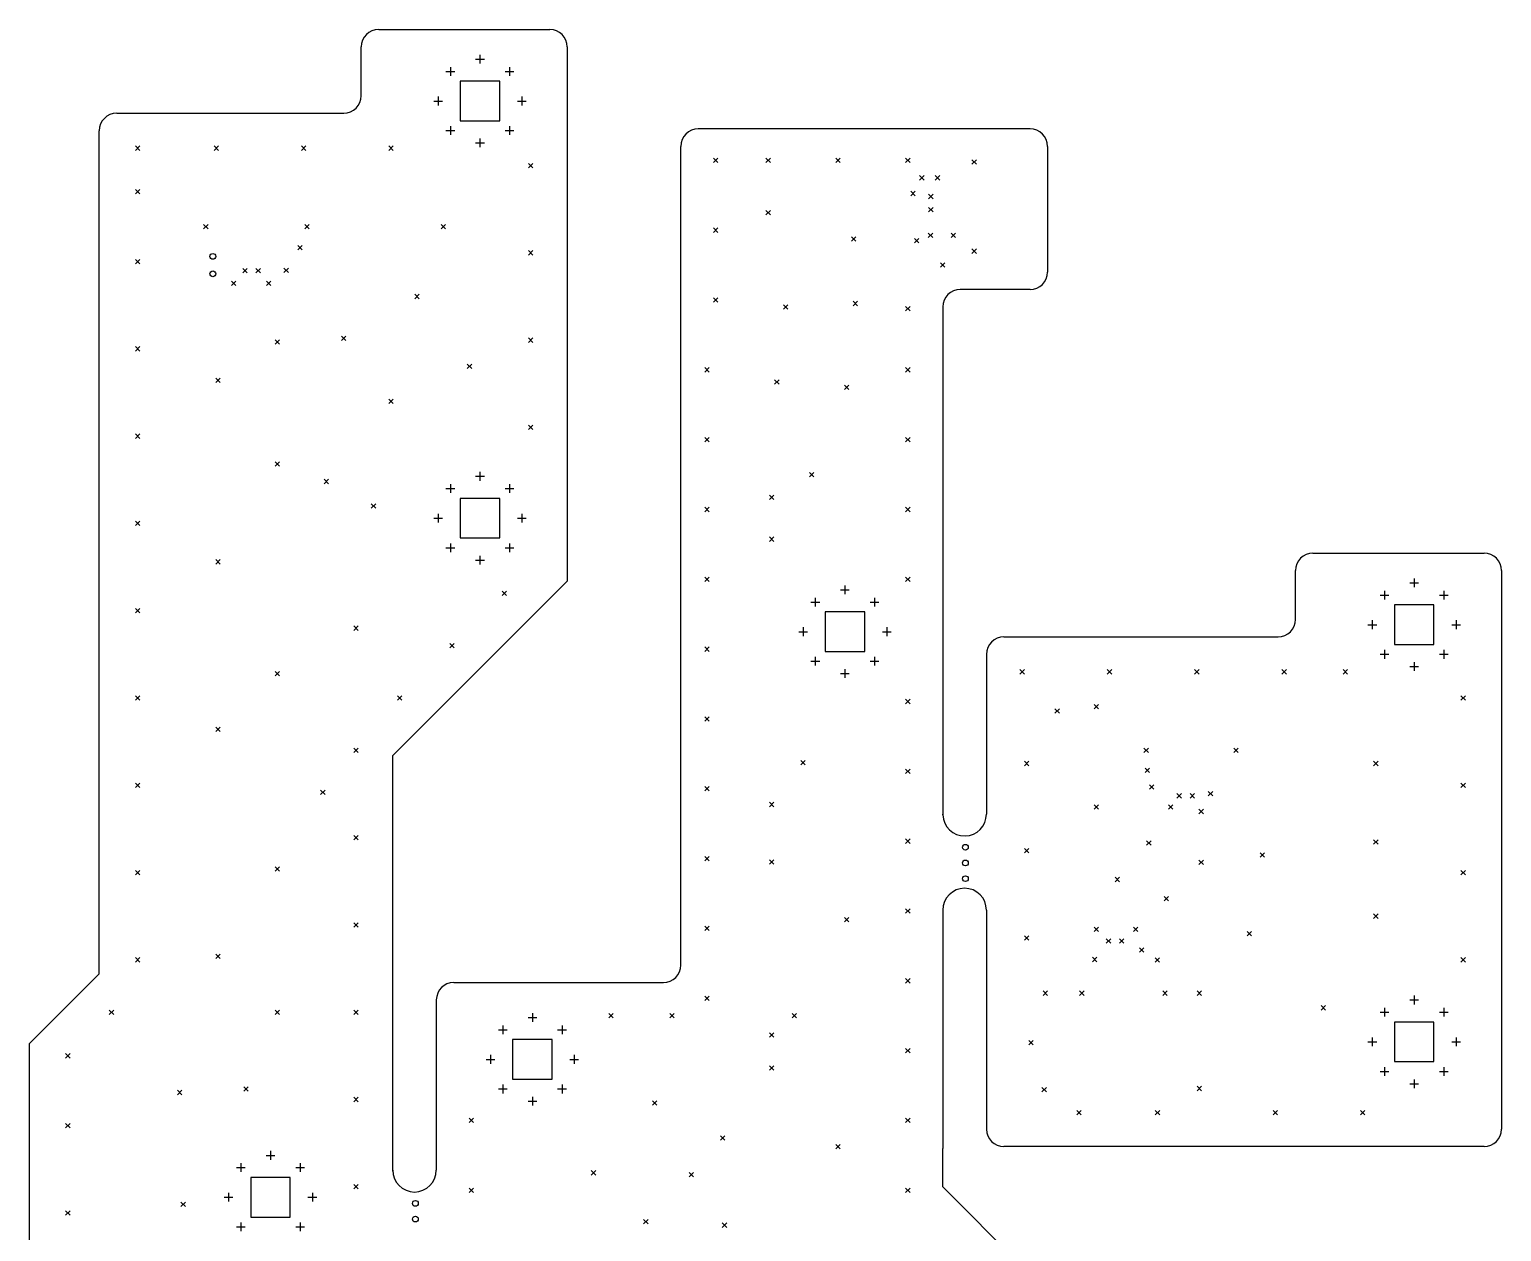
# Model space of a CAD drawing. Extents: x 6.14 to 9.57, y -9.93 to -5.66.
# Drawn here: x 6.252 to 9.571, y -8.369 to -5.657 of the extents above; entities that cross this region are included whole.
import ezdxf

# ---------------------------------------------------------------- set-up
doc = ezdxf.new("R2010")
doc.units = 0
doc.header["$MEASUREMENT"] = 0
doc.layers.add('BLACK', color=7, linetype='CONTINUOUS')

msp = doc.modelspace()

# ---------------------------------------------------------------- linework, layer by layer
at = {"layer": 'BLACK', "linetype": 'CONTINUOUS'}
for p, q in [((7.03937, -5.65748), (7.4252, -5.65748)), ((7, -5.80709), (7, -5.69685)), ((7.46457, -5.69685), (7.46457, -6.90157)), ((7.25787, -5.72441), (7.27756, -5.72441)), ((7.26772, -5.71457), (7.26772, -5.73425)), ((7.19106, -5.75208), (7.21075, -5.75208)), ((7.2009, -5.74224), (7.2009, -5.76193)), ((7.31226, -5.77436), (7.22317, -5.77436)), ((7.22317, -5.77436), (7.22317, -5.86344)), ((7.31226, -5.86344), (7.31226, -5.77436)), ((7.32469, -5.75208), (7.34437, -5.75208)), ((7.33453, -5.74224), (7.33453, -5.76193)), ((7.16339, -5.8189), (7.18307, -5.8189)), ((7.17323, -5.80906), (7.17323, -5.82874)), ((7.35236, -5.8189), (7.37205, -5.8189)), ((7.3622, -5.80906), (7.3622, -5.82874)), ((6.44882, -5.84646), (6.96063, -5.84646)), ((7.22317, -5.86344), (7.31226, -5.86344)), ((6.40945, -6.95669), (6.40945, -5.88583)), ((7.19106, -5.88571), (7.21075, -5.88571)), ((7.2009, -5.87587), (7.2009, -5.89555)), ((7.26772, -5.90354), (7.26772, -5.92323)), ((7.32469, -5.88571), (7.34437, -5.88571)), ((7.33453, -5.87587), (7.33453, -5.89555)), ((7.87795, -5.88189), (7.75984, -5.88189)), ((8.50787, -5.88189), (7.87795, -5.88189)), ((6.49106, -5.9202), (6.50106, -5.9302)), ((6.50106, -5.9202), (6.49106, -5.9302)), ((6.66823, -5.9202), (6.67823, -5.9302)), ((6.67823, -5.9202), (6.66823, -5.9302)), ((6.86508, -5.9202), (6.87508, -5.9302)), ((6.87508, -5.9202), (6.86508, -5.9302)), ((7.06193, -5.9202), (7.07193, -5.9302)), ((7.07193, -5.9202), (7.06193, -5.9302)), ((7.25787, -5.91339), (7.27756, -5.91339)), ((7.72047, -7.76772), (7.72047, -5.92126)), ((8.54724, -5.92126), (8.54724, -6.20472)), ((7.37689, -5.95957), (7.38689, -5.96957)), ((7.38689, -5.95957), (7.37689, -5.96957)), ((7.79421, -5.94776), (7.80421, -5.95776)), ((7.80421, -5.94776), (7.79421, -5.95776)), ((7.91232, -5.94776), (7.92232, -5.95776)), ((7.92232, -5.94776), (7.91232, -5.95776)), ((8.0698, -5.94776), (8.0798, -5.95776)), ((8.0798, -5.94776), (8.0698, -5.95776)), ((8.22728, -5.94776), (8.23728, -5.95776)), ((8.23728, -5.94776), (8.22728, -5.95776)), ((8.37689, -5.95169), (8.38689, -5.96169)), ((8.38689, -5.95169), (8.37689, -5.96169)), ((8.25878, -5.98713), (8.26878, -5.99713)), ((8.26878, -5.98713), (8.25878, -5.99713)), ((8.29421, -5.98713), (8.30421, -5.99713)), ((8.30421, -5.98713), (8.29421, -5.99713)), ((6.49106, -6.01862), (6.50106, -6.02862)), ((6.50106, -6.01862), (6.49106, -6.02862)), ((8.23909, -6.02256), (8.24909, -6.03256)), ((8.24909, -6.02256), (8.23909, -6.03256)), ((8.27913, -6.02929), (8.28913, -6.03929)), ((8.28913, -6.02929), (8.27913, -6.03929)), ((7.91232, -6.06587), (7.92232, -6.07587)), ((7.92232, -6.06587), (7.91232, -6.07587)), ((8.27913, -6.05913), (8.28913, -6.06913)), ((8.28913, -6.05913), (8.27913, -6.06913)), ((6.64461, -6.09736), (6.65461, -6.10736)), ((6.65461, -6.09736), (6.64461, -6.10736)), ((6.87295, -6.09736), (6.88295, -6.10736)), ((6.88295, -6.09736), (6.87295, -6.10736)), ((7.18004, -6.09736), (7.19004, -6.10736)), ((7.19004, -6.09736), (7.18004, -6.10736)), ((7.79421, -6.10524), (7.80421, -6.11524)), ((7.80421, -6.10524), (7.79421, -6.11524)), ((8.10524, -6.12492), (8.11524, -6.13492)), ((8.11524, -6.12492), (8.10524, -6.13492)), ((8.24697, -6.12886), (8.25697, -6.13886)), ((8.25697, -6.12886), (8.24697, -6.13886)), ((8.27846, -6.11705), (8.28846, -6.12705)), ((8.28846, -6.11705), (8.27846, -6.12705)), ((8.32965, -6.11705), (8.33965, -6.12705)), ((8.33965, -6.11705), (8.32965, -6.12705)), ((6.8572, -6.14461), (6.8672, -6.15461)), ((6.8672, -6.14461), (6.8572, -6.15461)), ((7.37689, -6.15642), (7.38689, -6.16642)), ((7.38689, -6.15642), (7.37689, -6.16642)), ((8.37689, -6.15248), (8.38689, -6.16248)), ((8.38689, -6.15248), (8.37689, -6.16248)), ((6.49106, -6.1761), (6.50106, -6.1861)), ((6.50106, -6.1761), (6.49106, -6.1861)), ((6.7327, -6.19643), (6.7427, -6.20643)), ((6.7427, -6.19643), (6.7327, -6.20643)), ((6.76254, -6.19643), (6.77254, -6.20643)), ((6.77254, -6.19643), (6.76254, -6.20643)), ((6.82571, -6.19579), (6.83571, -6.20579)), ((6.83571, -6.19579), (6.82571, -6.20579)), ((8.30602, -6.18398), (8.31602, -6.19398)), ((8.31602, -6.18398), (8.30602, -6.19398)), ((6.7076, -6.22531), (6.7176, -6.23531)), ((6.7176, -6.22531), (6.7076, -6.23531)), ((6.78634, -6.22531), (6.79634, -6.23531)), ((6.79634, -6.22531), (6.78634, -6.23531)), ((7.12098, -6.25484), (7.13098, -6.26484)), ((7.13098, -6.25484), (7.12098, -6.26484)), ((7.79421, -6.26272), (7.80421, -6.27272)), ((7.80421, -6.26272), (7.79421, -6.27272)), ((8.10917, -6.27059), (8.11917, -6.28059)), ((8.11917, -6.27059), (8.10917, -6.28059)), ((8.50787, -6.24409), (8.35039, -6.24409)), ((7.95169, -6.27846), (7.96169, -6.28846)), ((7.96169, -6.27846), (7.95169, -6.28846)), ((8.22728, -6.2824), (8.23728, -6.2924)), ((8.23728, -6.2824), (8.22728, -6.2924)), ((8.31102, -6.28346), (8.31102, -7.42913)), ((6.80602, -6.3572), (6.81602, -6.3672)), ((6.81602, -6.3572), (6.80602, -6.3672)), ((6.95563, -6.34933), (6.96563, -6.35933)), ((6.96563, -6.34933), (6.95563, -6.35933)), ((7.37689, -6.35327), (7.38689, -6.36327)), ((7.38689, -6.35327), (7.37689, -6.36327)), ((6.49106, -6.37295), (6.50106, -6.38295)), ((6.50106, -6.37295), (6.49106, -6.38295)), ((7.23909, -6.41232), (7.24909, -6.42232)), ((7.24909, -6.41232), (7.23909, -6.42232)), ((7.77453, -6.4202), (7.78453, -6.4302)), ((7.78453, -6.4202), (7.77453, -6.4302)), ((8.22728, -6.4202), (8.23728, -6.4302)), ((8.23728, -6.4202), (8.22728, -6.4302)), ((6.67217, -6.44382), (6.68217, -6.45382)), ((6.68217, -6.44382), (6.67217, -6.45382)), ((7.93201, -6.44776), (7.94201, -6.45776)), ((7.94201, -6.44776), (7.93201, -6.45776)), ((8.08949, -6.45957), (8.09949, -6.46957)), ((8.09949, -6.45957), (8.08949, -6.46957)), ((7.06193, -6.49106), (7.07193, -6.50106)), ((7.07193, -6.49106), (7.06193, -6.50106)), ((6.49106, -6.5698), (6.50106, -6.5798)), ((6.50106, -6.5698), (6.49106, -6.5798)), ((7.37689, -6.55012), (7.38689, -6.56012)), ((7.38689, -6.55012), (7.37689, -6.56012)), ((7.77453, -6.57768), (7.78453, -6.58768)), ((7.78453, -6.57768), (7.77453, -6.58768)), ((8.22728, -6.57768), (8.23728, -6.58768)), ((8.23728, -6.57768), (8.22728, -6.58768)), ((6.80602, -6.6328), (6.81602, -6.6428)), ((6.81602, -6.6328), (6.80602, -6.6428)), ((7.25787, -6.66535), (7.27756, -6.66535)), ((7.26772, -6.65551), (7.26772, -6.6752)), ((8.01075, -6.65642), (8.02075, -6.66642)), ((8.02075, -6.65642), (8.01075, -6.66642)), ((6.91626, -6.67217), (6.92626, -6.68217)), ((6.92626, -6.67217), (6.91626, -6.68217)), ((7.19106, -6.69303), (7.21075, -6.69303)), ((7.2009, -6.68319), (7.2009, -6.70287)), ((7.32469, -6.69303), (7.34437, -6.69303)), ((7.33453, -6.68319), (7.33453, -6.70287)), ((7.02256, -6.72728), (7.03256, -6.73728)), ((7.03256, -6.72728), (7.02256, -6.73728)), ((7.31226, -6.7153), (7.22317, -6.7153)), ((7.22317, -6.7153), (7.22317, -6.80439)), ((7.31226, -6.80439), (7.31226, -6.7153)), ((7.77453, -6.73516), (7.78453, -6.74516)), ((7.78453, -6.73516), (7.77453, -6.74516)), ((7.9202, -6.7076), (7.9302, -6.7176)), ((7.9302, -6.7076), (7.9202, -6.7176)), ((8.22728, -6.73516), (8.23728, -6.74516)), ((8.23728, -6.73516), (8.22728, -6.74516)), ((6.49106, -6.76665), (6.50106, -6.77665)), ((6.50106, -6.76665), (6.49106, -6.77665)), ((7.16339, -6.75984), (7.18307, -6.75984)), ((7.17323, -6.75), (7.17323, -6.76969)), ((7.35236, -6.75984), (7.37205, -6.75984)), ((7.3622, -6.75), (7.3622, -6.76969)), ((7.9202, -6.80209), (7.9302, -6.81209)), ((7.9302, -6.80209), (7.9202, -6.81209)), ((7.19106, -6.82666), (7.21075, -6.82666)), ((7.2009, -6.81681), (7.2009, -6.8365)), ((7.22317, -6.80439), (7.31226, -6.80439)), ((7.32469, -6.82666), (7.34437, -6.82666)), ((7.33453, -6.81681), (7.33453, -6.8365)), ((6.67217, -6.85327), (6.68217, -6.86327)), ((6.68217, -6.85327), (6.67217, -6.86327)), ((7.25787, -6.85433), (7.27756, -6.85433)), ((7.26772, -6.84449), (7.26772, -6.86417)), ((9.14567, -6.83858), (9.5315, -6.83858)), ((7.07087, -7.29528), (7.46457, -6.90157)), ((7.77453, -6.89264), (7.78453, -6.90264)), ((7.78453, -6.89264), (7.77453, -6.90264)), ((8.22728, -6.89264), (8.23728, -6.90264)), ((8.23728, -6.89264), (8.22728, -6.90264)), ((9.1063, -6.98819), (9.1063, -6.87795)), ((9.37402, -6.89567), (9.37402, -6.91535)), ((9.57087, -6.87795), (9.57087, -8.1378)), ((7.31783, -6.92413), (7.32783, -6.93413)), ((7.32783, -6.92413), (7.31783, -6.93413)), ((8.08071, -6.92126), (8.10039, -6.92126)), ((8.09055, -6.91142), (8.09055, -6.9311)), ((9.29736, -6.93319), (9.31705, -6.93319)), ((9.3072, -6.92334), (9.3072, -6.94303)), ((9.36417, -6.90551), (9.38386, -6.90551)), ((9.43099, -6.93319), (9.45067, -6.93319)), ((9.44083, -6.92334), (9.44083, -6.94303)), ((6.40945, -7.7874), (6.40945, -6.95669)), ((6.49106, -6.9635), (6.50106, -6.9735)), ((6.50106, -6.9635), (6.49106, -6.9735)), ((8.0139, -6.94893), (8.03358, -6.94893)), ((8.02374, -6.93909), (8.02374, -6.95878)), ((8.14752, -6.94893), (8.16721, -6.94893)), ((8.15736, -6.93909), (8.15736, -6.95878)), ((9.41856, -6.95546), (9.32947, -6.95546)), ((9.32947, -6.95546), (9.32947, -7.04454)), ((9.41856, -7.04454), (9.41856, -6.95546)), ((6.98319, -7.00287), (6.99319, -7.01287)), ((6.99319, -7.00287), (6.98319, -7.01287)), ((8.13509, -6.97121), (8.04601, -6.97121)), ((8.04601, -6.97121), (8.04601, -7.06029)), ((8.13509, -7.06029), (8.13509, -6.97121)), ((9.26969, -7), (9.28937, -7)), ((9.27953, -6.99016), (9.27953, -7.00984)), ((9.45866, -7), (9.47835, -7)), ((9.4685, -6.99016), (9.4685, -7.00984)), ((7.98622, -7.01575), (8.00591, -7.01575)), ((7.99606, -7.00591), (7.99606, -7.02559)), ((8.1752, -7.01575), (8.19488, -7.01575)), ((8.18504, -7.00591), (8.18504, -7.02559)), ((8.44882, -7.02756), (9.06693, -7.02756)), ((7.19972, -7.04224), (7.20972, -7.05224)), ((7.20972, -7.04224), (7.19972, -7.05224)), ((7.77453, -7.05012), (7.78453, -7.06012)), ((7.78453, -7.05012), (7.77453, -7.06012)), ((8.04601, -7.06029), (8.13509, -7.06029)), ((8.40945, -7.06693), (8.40949, -7.42717)), ((9.29736, -7.06681), (9.31705, -7.06681)), ((9.3072, -7.05697), (9.3072, -7.07666)), ((9.32947, -7.04454), (9.41856, -7.04454)), ((9.43099, -7.06681), (9.45067, -7.06681)), ((9.44083, -7.05697), (9.44083, -7.07666)), ((8.0139, -7.08256), (8.03358, -7.08256)), ((8.02374, -7.07272), (8.02374, -7.0924)), ((8.09055, -7.10039), (8.09055, -7.12008)), ((8.14752, -7.08256), (8.16721, -7.08256)), ((8.15736, -7.07272), (8.15736, -7.0924)), ((8.48516, -7.1013), (8.49516, -7.1113)), ((8.49516, -7.1013), (8.48516, -7.1113)), ((8.68201, -7.1013), (8.69201, -7.1113)), ((8.69201, -7.1013), (8.68201, -7.1113)), ((8.87886, -7.1013), (8.88886, -7.1113)), ((8.88886, -7.1013), (8.87886, -7.1113)), ((9.07571, -7.1013), (9.08571, -7.1113)), ((9.08571, -7.1013), (9.07571, -7.1113)), ((9.2135, -7.1013), (9.2235, -7.1113)), ((9.2235, -7.1013), (9.2135, -7.1113)), ((9.36417, -7.09449), (9.38386, -7.09449)), ((9.37402, -7.08465), (9.37402, -7.10433)), ((6.80602, -7.10524), (6.81602, -7.11524)), ((6.81602, -7.10524), (6.80602, -7.11524)), ((8.08071, -7.11024), (8.10039, -7.11024)), ((6.49106, -7.16035), (6.50106, -7.17035)), ((6.50106, -7.16035), (6.49106, -7.17035)), ((7.08161, -7.16035), (7.09161, -7.17035)), ((7.09161, -7.16035), (7.08161, -7.17035)), ((8.22728, -7.16823), (8.23728, -7.17823)), ((8.23728, -7.16823), (8.22728, -7.17823)), ((9.47925, -7.16035), (9.48925, -7.17035)), ((9.48925, -7.16035), (9.47925, -7.17035)), ((8.5639, -7.18988), (8.5739, -7.19988)), ((8.5739, -7.18988), (8.5639, -7.19988)), ((8.65248, -7.18004), (8.66248, -7.19004)), ((8.66248, -7.18004), (8.65248, -7.19004)), ((6.67217, -7.23122), (6.68217, -7.24122)), ((6.68217, -7.23122), (6.67217, -7.24122)), ((7.77453, -7.2076), (7.78453, -7.2176)), ((7.78453, -7.2076), (7.77453, -7.2176)), ((6.98319, -7.27846), (6.99319, -7.28846)), ((6.99319, -7.27846), (6.98319, -7.28846)), ((7.07087, -8.23228), (7.07087, -7.29528)), ((8.76459, -7.2786), (8.77459, -7.2886)), ((8.77459, -7.2786), (8.76459, -7.2886)), ((8.96709, -7.2786), (8.97709, -7.2886)), ((8.97709, -7.2786), (8.96709, -7.2886)), ((7.99106, -7.30602), (8.00106, -7.31602)), ((8.00106, -7.30602), (7.99106, -7.31602)), ((8.22728, -7.32571), (8.23728, -7.33571)), ((8.23728, -7.32571), (8.22728, -7.33571)), ((8.495, -7.30799), (8.505, -7.31799)), ((8.505, -7.30799), (8.495, -7.31799)), ((8.76709, -7.3236), (8.77709, -7.3336)), ((8.77709, -7.3236), (8.76709, -7.3336)), ((9.2824, -7.30799), (9.2924, -7.31799)), ((9.2924, -7.30799), (9.2824, -7.31799)), ((6.49106, -7.3572), (6.50106, -7.3672)), ((6.50106, -7.3572), (6.49106, -7.3672)), ((7.77453, -7.36508), (7.78453, -7.37508)), ((7.78453, -7.36508), (7.77453, -7.37508)), ((8.77709, -7.3611), (8.78709, -7.3711)), ((8.78709, -7.3611), (8.77709, -7.3711)), ((9.47925, -7.3572), (9.48925, -7.3672)), ((9.48925, -7.3572), (9.47925, -7.3672)), ((6.90839, -7.37295), (6.91839, -7.38295)), ((6.91839, -7.37295), (6.90839, -7.38295)), ((7.9202, -7.40051), (7.9302, -7.41051)), ((7.9302, -7.40051), (7.9202, -7.41051)), ((8.839, -7.3811), (8.849, -7.3911)), ((8.849, -7.3811), (8.839, -7.3911)), ((8.86884, -7.3811), (8.87884, -7.3911)), ((8.87884, -7.3811), (8.86884, -7.3911)), ((8.90959, -7.3761), (8.91959, -7.3861)), ((8.91959, -7.3761), (8.90959, -7.3861)), ((8.31102, -7.42913), (8.31102, -7.42717)), ((8.65248, -7.40642), (8.66248, -7.41642)), ((8.66248, -7.40642), (8.65248, -7.41642)), ((8.8198, -7.40642), (8.8298, -7.41642)), ((8.8298, -7.40642), (8.8198, -7.41642)), ((8.8887, -7.41626), (8.8987, -7.42626)), ((8.8987, -7.41626), (8.8887, -7.42626)), ((6.98319, -7.47531), (6.99319, -7.48531)), ((6.99319, -7.47531), (6.98319, -7.48531)), ((8.22728, -7.48319), (8.23728, -7.49319)), ((8.23728, -7.48319), (8.22728, -7.49319)), ((8.77059, -7.48713), (8.78059, -7.49713)), ((8.78059, -7.48713), (8.77059, -7.49713)), ((9.2824, -7.48516), (9.2924, -7.49516)), ((9.2924, -7.48516), (9.2824, -7.49516)), ((7.77453, -7.52256), (7.78453, -7.53256)), ((7.78453, -7.52256), (7.77453, -7.53256)), ((7.9202, -7.53043), (7.9302, -7.54043)), ((7.9302, -7.53043), (7.9202, -7.54043)), ((8.495, -7.50484), (8.505, -7.51484)), ((8.505, -7.50484), (8.495, -7.51484)), ((8.8887, -7.5311), (8.8987, -7.5411)), ((8.8987, -7.5311), (8.8887, -7.5411)), ((9.0265, -7.51469), (9.0365, -7.52469)), ((9.0365, -7.51469), (9.0265, -7.52469)), ((6.49106, -7.55406), (6.50106, -7.56406)), ((6.50106, -7.55406), (6.49106, -7.56406)), ((6.80602, -7.54618), (6.81602, -7.55618)), ((6.81602, -7.54618), (6.80602, -7.55618)), ((9.47925, -7.55406), (9.48925, -7.56406)), ((9.48925, -7.55406), (9.47925, -7.56406)), ((8.69972, -7.5698), (8.70972, -7.5798)), ((8.70972, -7.5698), (8.69972, -7.5798)), ((8.80996, -7.61311), (8.81996, -7.62311)), ((8.81996, -7.61311), (8.80996, -7.62311)), ((8.08949, -7.66035), (8.09949, -7.67035)), ((8.09949, -7.66035), (8.08949, -7.67035)), ((8.22728, -7.64067), (8.23728, -7.65067)), ((8.23728, -7.64067), (8.22728, -7.65067)), ((8.31102, -7.6437), (8.31102, -8.1811)), ((8.40945, -7.6437), (8.40945, -8.1378)), ((9.2824, -7.65248), (9.2924, -7.66248)), ((9.2924, -7.65248), (9.2824, -7.66248)), ((6.98319, -7.67217), (6.99319, -7.68217)), ((6.99319, -7.67217), (6.98319, -7.68217)), ((7.77453, -7.68004), (7.78453, -7.69004)), ((7.78453, -7.68004), (7.77453, -7.69004)), ((8.65248, -7.68201), (8.66248, -7.69201)), ((8.66248, -7.68201), (8.65248, -7.69201)), ((8.74106, -7.68201), (8.75106, -7.69201)), ((8.75106, -7.68201), (8.74106, -7.69201)), ((8.99697, -7.69185), (9.00697, -7.70185)), ((9.00697, -7.69185), (8.99697, -7.70185)), ((8.495, -7.70169), (8.505, -7.71169)), ((8.505, -7.70169), (8.495, -7.71169)), ((8.67967, -7.7086), (8.68967, -7.7186)), ((8.68967, -7.7086), (8.67967, -7.7186)), ((8.70951, -7.7086), (8.71951, -7.7186)), ((8.71951, -7.7086), (8.70951, -7.7186)), ((8.75459, -7.7286), (8.76459, -7.7386)), ((8.76459, -7.7286), (8.75459, -7.7386)), ((6.49106, -7.75091), (6.50106, -7.76091)), ((6.50106, -7.75091), (6.49106, -7.76091)), ((6.67217, -7.74303), (6.68217, -7.75303)), ((6.68217, -7.74303), (6.67217, -7.75303)), ((8.64854, -7.75006), (8.65854, -7.76006)), ((8.65854, -7.75006), (8.64854, -7.76006)), ((8.78959, -7.7511), (8.79959, -7.7611)), ((8.79959, -7.7511), (8.78959, -7.7611)), ((9.47925, -7.75091), (9.48925, -7.76091)), ((9.48925, -7.75091), (9.47925, -7.76091)), ((6.25197, -7.94488), (6.40945, -7.7874)), ((8.22728, -7.79815), (8.23728, -7.80815)), ((8.23728, -7.79815), (8.22728, -7.80815)), ((7.20866, -7.80709), (7.6811, -7.80709)), ((8.53709, -7.8261), (8.54709, -7.8361)), ((8.54709, -7.8261), (8.53709, -7.8361)), ((8.61959, -7.8261), (8.62959, -7.8361)), ((8.62959, -7.8261), (8.61959, -7.8361)), ((8.80709, -7.8261), (8.81709, -7.8361)), ((8.81709, -7.8261), (8.80709, -7.8361)), ((8.88459, -7.8261), (8.89459, -7.8361)), ((8.89459, -7.8261), (8.88459, -7.8361)), ((7.16929, -7.84646), (7.16929, -8.23031)), ((7.77453, -7.83752), (7.78453, -7.84752)), ((7.78453, -7.83752), (7.77453, -7.84752)), ((9.16429, -7.85917), (9.17429, -7.86917)), ((9.17429, -7.85917), (9.16429, -7.86917)), ((9.3072, -7.86429), (9.3072, -7.88397)), ((9.36417, -7.84646), (9.38386, -7.84646)), ((9.37402, -7.83661), (9.37402, -7.8563)), ((9.44083, -7.86429), (9.44083, -7.88397)), ((6.43201, -7.86902), (6.44201, -7.87902)), ((6.44201, -7.86902), (6.43201, -7.87902)), ((6.80602, -7.86902), (6.81602, -7.87902)), ((6.81602, -7.86902), (6.80602, -7.87902)), ((6.98319, -7.86902), (6.99319, -7.87902)), ((6.99319, -7.86902), (6.98319, -7.87902)), ((7.37598, -7.88583), (7.39567, -7.88583)), ((7.38583, -7.87598), (7.38583, -7.89567)), ((7.55799, -7.87689), (7.56799, -7.88689)), ((7.56799, -7.87689), (7.55799, -7.88689)), ((7.69579, -7.87689), (7.70579, -7.88689)), ((7.70579, -7.87689), (7.69579, -7.88689)), ((7.97138, -7.87689), (7.98138, -7.88689)), ((7.98138, -7.87689), (7.97138, -7.88689)), ((9.29736, -7.87413), (9.31705, -7.87413)), ((9.41856, -7.8964), (9.32947, -7.8964)), ((9.32947, -7.8964), (9.32947, -7.98549)), ((9.41856, -7.98549), (9.41856, -7.8964)), ((9.43099, -7.87413), (9.45067, -7.87413)), ((7.30917, -7.9135), (7.32886, -7.9135)), ((7.31901, -7.90366), (7.31901, -7.92334)), ((7.4428, -7.9135), (7.46248, -7.9135)), ((7.45264, -7.90366), (7.45264, -7.92334)), ((7.9202, -7.9202), (7.9302, -7.9302)), ((7.9302, -7.9202), (7.9202, -7.9302)), ((9.27953, -7.9311), (9.27953, -7.95079)), ((9.4685, -7.9311), (9.4685, -7.95079)), ((6.25197, -8.7185), (6.25197, -7.94488)), ((7.43037, -7.93577), (7.34128, -7.93577)), ((7.34128, -7.93577), (7.34128, -8.02486)), ((7.43037, -8.02486), (7.43037, -7.93577)), ((8.22728, -7.95563), (8.23728, -7.96563)), ((8.23728, -7.95563), (8.22728, -7.96563)), ((8.50484, -7.93791), (8.51484, -7.94791)), ((8.51484, -7.93791), (8.50484, -7.94791)), ((9.26969, -7.94094), (9.28937, -7.94094)), ((9.45866, -7.94094), (9.47835, -7.94094)), ((6.33358, -7.96744), (6.34358, -7.97744)), ((6.34358, -7.96744), (6.33358, -7.97744)), ((7.2815, -7.98031), (7.30118, -7.98031)), ((7.29134, -7.97047), (7.29134, -7.99016)), ((7.47047, -7.98031), (7.49016, -7.98031)), ((7.48031, -7.97047), (7.48031, -7.99016)), ((7.9202, -7.995), (7.9302, -8.005)), ((7.9302, -7.995), (7.9202, -8.005)), ((9.3072, -7.99792), (9.3072, -8.0176)), ((9.32947, -7.98549), (9.41856, -7.98549)), ((9.44083, -7.99792), (9.44083, -8.0176)), ((7.34128, -8.02486), (7.43037, -8.02486)), ((9.29736, -8.00776), (9.31705, -8.00776)), ((9.37402, -8.02559), (9.37402, -8.04528)), ((9.43099, -8.00776), (9.45067, -8.00776)), ((6.58555, -8.05012), (6.59555, -8.06012)), ((6.59555, -8.05012), (6.58555, -8.06012)), ((6.73516, -8.04224), (6.74516, -8.05224)), ((6.74516, -8.04224), (6.73516, -8.05224)), ((7.30917, -8.04713), (7.32886, -8.04713)), ((7.31901, -8.03729), (7.31901, -8.05697)), ((7.4428, -8.04713), (7.46248, -8.04713)), ((7.45264, -8.03729), (7.45264, -8.05697)), ((8.53459, -8.0436), (8.54459, -8.0536)), ((8.54459, -8.0436), (8.53459, -8.0536)), ((8.88459, -8.0411), (8.89459, -8.0511)), ((8.89459, -8.0411), (8.88459, -8.0511)), ((9.36417, -8.03543), (9.38386, -8.03543)), ((6.98319, -8.06587), (6.99319, -8.07587)), ((6.99319, -8.06587), (6.98319, -8.07587)), ((7.37598, -8.0748), (7.39567, -8.0748)), ((7.38583, -8.06496), (7.38583, -8.08465)), ((7.65642, -8.07374), (7.66642, -8.08374)), ((7.66642, -8.07374), (7.65642, -8.08374)), ((8.61311, -8.09539), (8.62311, -8.10539)), ((8.62311, -8.09539), (8.61311, -8.10539)), ((8.79028, -8.09539), (8.80028, -8.10539)), ((8.80028, -8.09539), (8.79028, -8.10539)), ((9.05602, -8.09539), (9.06602, -8.10539)), ((9.06602, -8.09539), (9.05602, -8.10539)), ((9.25287, -8.09539), (9.26287, -8.10539)), ((9.26287, -8.09539), (9.25287, -8.10539)), ((6.33358, -8.12492), (6.34358, -8.13492)), ((6.34358, -8.12492), (6.33358, -8.13492)), ((7.24303, -8.11311), (7.25303, -8.12311)), ((7.25303, -8.11311), (7.24303, -8.12311)), ((8.22728, -8.11311), (8.23728, -8.12311)), ((8.23728, -8.11311), (8.22728, -8.12311)), ((7.80996, -8.15248), (7.81996, -8.16248)), ((7.81996, -8.15248), (7.80996, -8.16248)), ((6.78543, -8.19685), (6.80512, -8.19685)), ((6.79528, -8.18701), (6.79528, -8.20669)), ((8.0698, -8.17217), (8.0798, -8.18217)), ((8.0798, -8.17217), (8.0698, -8.18217)), ((8.31102, -8.26772), (8.31102, -8.1811)), ((9.5315, -8.17717), (8.44882, -8.17717)), ((6.71862, -8.22453), (6.7383, -8.22453)), ((6.72846, -8.21468), (6.72846, -8.23437)), ((6.85225, -8.22453), (6.87193, -8.22453)), ((6.86209, -8.21468), (6.86209, -8.23437)), ((7.07087, -8.23228), (7.07087, -8.23031)), ((6.83982, -8.2468), (6.75073, -8.2468)), ((6.75073, -8.2468), (6.75073, -8.33588)), ((6.83982, -8.33588), (6.83982, -8.2468)), ((6.98319, -8.26272), (6.99319, -8.27272)), ((6.99319, -8.26272), (6.98319, -8.27272)), ((7.51862, -8.23122), (7.52862, -8.24122)), ((7.52862, -8.23122), (7.51862, -8.24122)), ((7.73909, -8.23516), (7.74909, -8.24516)), ((7.74909, -8.23516), (7.73909, -8.24516)), ((6.69094, -8.29134), (6.71063, -8.29134)), ((6.70079, -8.2815), (6.70079, -8.30118)), ((6.87992, -8.29134), (6.89961, -8.29134)), ((6.88976, -8.2815), (6.88976, -8.30118)), ((7.24303, -8.27059), (7.25303, -8.28059)), ((7.25303, -8.27059), (7.24303, -8.28059)), ((8.22728, -8.27059), (8.23728, -8.28059)), ((8.23728, -8.27059), (8.22728, -8.28059)), ((8.6811, -8.6378), (8.31102, -8.26772)), ((6.33358, -8.32177), (6.34358, -8.33177)), ((6.34358, -8.32177), (6.33358, -8.33177)), ((6.59343, -8.30209), (6.60343, -8.31209)), ((6.60343, -8.30209), (6.59343, -8.31209)), ((6.71862, -8.35815), (6.7383, -8.35815)), ((6.72846, -8.34831), (6.72846, -8.36799)), ((6.75073, -8.33588), (6.83982, -8.33588)), ((6.85225, -8.35815), (6.87193, -8.35815)), ((6.86209, -8.34831), (6.86209, -8.36799)), ((7.63673, -8.34146), (7.64673, -8.35146)), ((7.64673, -8.34146), (7.63673, -8.35146)), ((7.8139, -8.34933), (7.8239, -8.35933)), ((7.8239, -8.34933), (7.8139, -8.35933))]:
    msp.add_line(p, q, dxfattribs=at)
at = {"layer": 'BLACK'}
for centre in [(6.66535, -6.16929), (6.66535, -6.20866), (8.3622, -7.50197), (8.3622, -7.5374), (8.3622, -7.57283), (7.12205, -8.30512), (7.12205, -8.34055)]:
    msp.add_circle(centre, 0.0065, dxfattribs=at)
for centre, radius, start, end in [((7.03937, -5.69685), 0.03937, 90, 180), ((7.4252, -5.69685), 0.03937, 0, 90), ((6.96063, -5.80709), 0.03937, -90, 0), ((6.44882, -5.88583), 0.03937, 90, 180), ((7.75984, -5.92126), 0.03937, 90, 180), ((8.50787, -5.92126), 0.03937, 0, 90), ((8.50787, -6.20472), 0.03937, -90, 0), ((8.35039, -6.28346), 0.03937, 90, 180), ((9.14567, -6.87795), 0.03937, 90, 180), ((9.5315, -6.87795), 0.03937, 0, 90), ((9.06693, -6.98819), 0.03937, -90, 0), ((8.44882, -7.06693), 0.03937, 90, 180), ((8.36024, -7.42717), 0.04925, -177.709, 0), ((8.36024, -7.6437), 0.04921, 0, 180), ((7.6811, -7.76772), 0.03937, -90, 0), ((7.20866, -7.84646), 0.03937, 90, 180), ((8.44882, -8.1378), 0.03937, 180, 270), ((9.5315, -8.1378), 0.03937, -90, 0), ((7.12008, -8.23031), 0.04921, 180, 360)]:
    msp.add_arc(centre, radius, start, end, dxfattribs=at)

doc.saveas('drawing.dxf')
